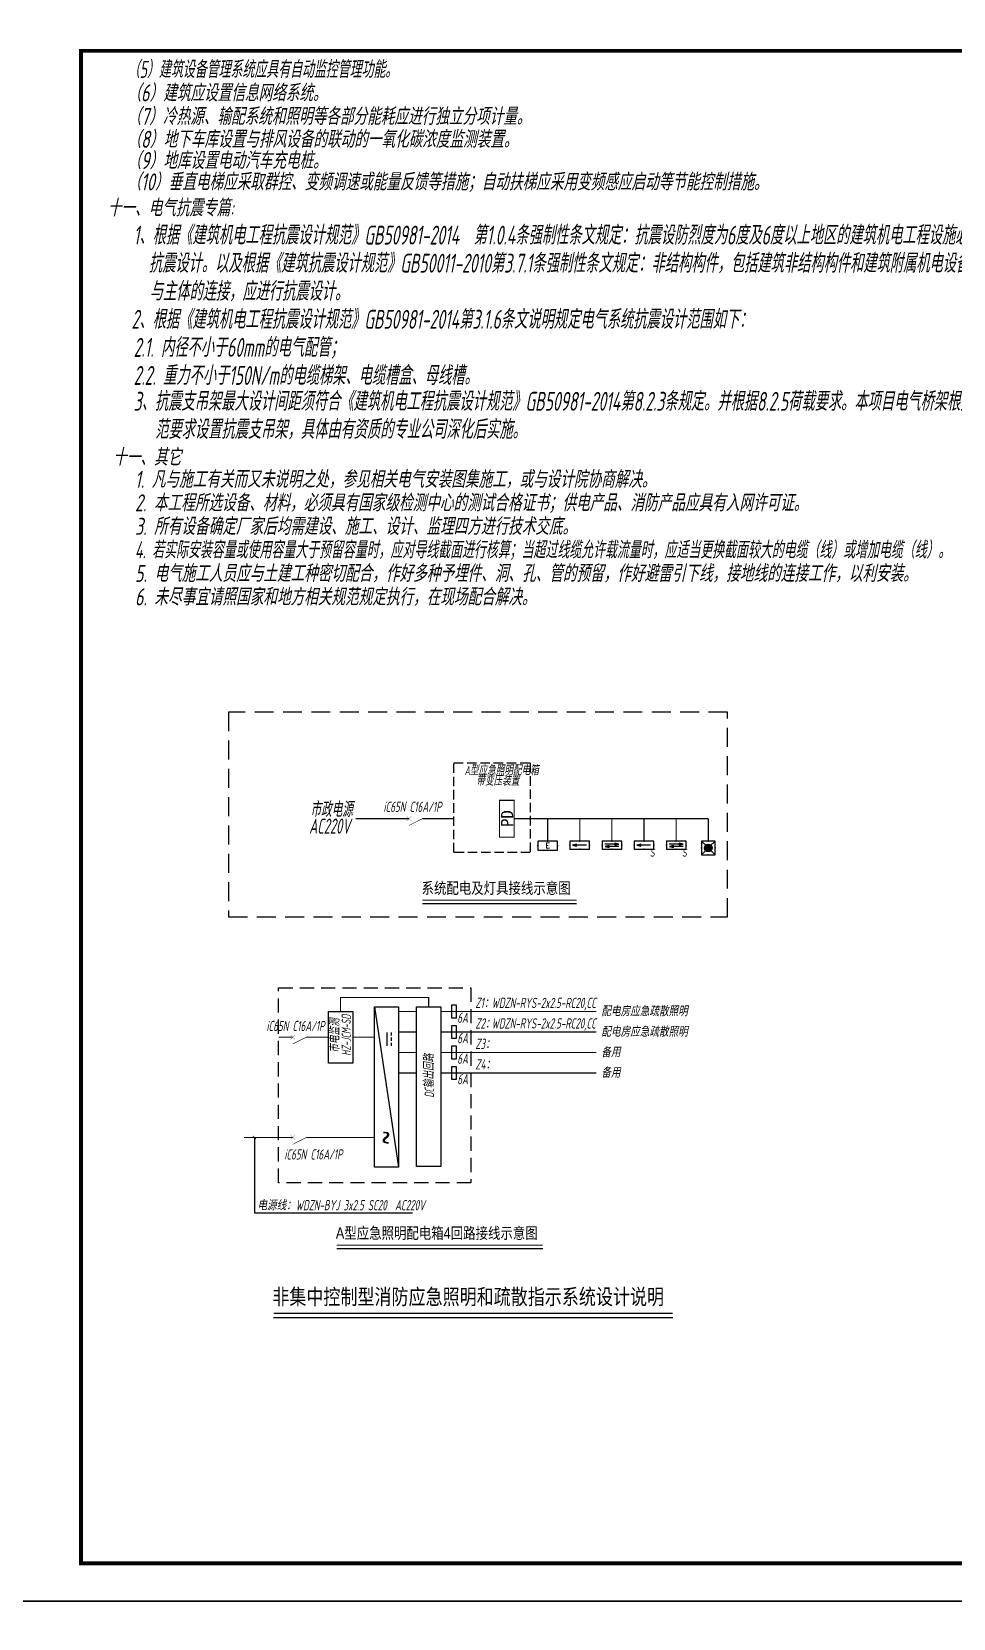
# Model space of a CAD drawing. Extents: x -24105 to 1725648, y 165513 to 982828.
# Drawn here: x 37331 to 61699, y 378152 to 420106 of the extents above; entities that cross this region are included whole.
import ezdxf
from ezdxf.enums import TextEntityAlignment as Align

# ---------------------------------------------------------------- set-up
doc = ezdxf.new("R2010")
doc.units = 0
doc.header["$LTSCALE"] = 1000
doc.header["$MEASUREMENT"] = 0
for name, pattern in [('DASH', [0.35, 0.25, -0.1]), ('DASH4', [0.1875, 0.125, -0.0625]), ('DASHDOT', [1, 0.5, -0.25, 0, -0.25]), ('DASHED', [0.75, 0.5, -0.25])]:
    doc.linetypes.add(name, pattern=pattern)
for name, color, linetype in [('!!电气', 1, 'Continuous'), ('DIM-照明', 3, 'Continuous'), ('ECS', 7, 'Continuous'), ('EQUIP-照明', 3, 'Continuous'), ('图框', 140, 'Continuous'), ('电气文字标注', 6, 'Continuous')]:
    doc.layers.add(name, color=color, linetype=linetype)
doc.styles.add('_TEL_DIM', font='SIMPLEX', dxfattribs={"width": 0.8, "height": 3.5, "bigfont": 'HZTXT'})
doc.styles.add('CCDI_T0G_01', font='arial.ttf')
doc.styles.add('FFDI-TEXT', font='gbeitc.shx', dxfattribs={"width": 0.8, "height": 4.5, "bigfont": 'hztxt.shx'})
doc.styles.add('HZ', font='rs.shx', dxfattribs={"width": 0.8, "bigfont": 'hztxt.shx'})
doc.styles.add('HZTXT', font='gbeitc.shx', dxfattribs={"width": 0.8, "height": 400, "bigfont": 'hztxt.shx'})
doc.styles.add('宋体', font='', dxfattribs={"height": 50})
doc.styles.get('宋体').set_extended_font_data('SimSun')

# ---------------------------------------------------------------- blocks, each defined once
blk = doc.blocks.new('1107AA')
at = {"color": 3, "linetype": 'Continuous'}
for points, const_width in [([(0, -7.5), (-3.79, 0)], 0.3), ([(-1.25, 1.25), (1.25, -1.25)], 0.1), ([(1.25, 1.25), (-1.25, -1.25)], 0.1)]:
    blk.add_lwpolyline(points, dxfattribs=dict(at, const_width=const_width))
blk = doc.blocks.new('$equip$00002534')
for p, q in [((-0.72, 0.66), (-0.72, 0)), ((0.72, 0.66), (-0.72, 0.66)), ((-0.72, 0), (0.72, 0)), ((0.72, 0), (0.72, 0.66))]:
    blk.add_line(p, q)
at = {"const_width": 0.04}
blk.add_lwpolyline([(-0.72, 0.66), (-0.72, 0), (0.72, 0), (0.72, 0.66), (-0.72, 0.66), (-0.72, 0)], dxfattribs=at)
for p in [(-0.72, 0.33), (0, 0.66), (0, 0), (0.72, 0.33)]:
    blk.add_point(p)
at = {"color": 7, "style": '_TEL_DIM'}
blk.add_attdef('$TEXT$', text='', height=0.4, dxfattribs=at).set_placement((0, 0.33), align=Align.MIDDLE_CENTER)
at = {"color": 7, "style": '_TEL_DIM', "flags": 1}
blk.add_attdef('A', text='', height=0.00002, dxfattribs=at).set_placement((0, 0), align=Align.MIDDLE_CENTER)
blk = doc.blocks.new('$equip$00002540')
blk.add_hatch(color=256).paths.add_polyline_path([(0.24, 0.37), (0.24, 0.23), (0.53, 0.3)])
for p, q in [((-0.72, 0.6), (-0.72, 0)), ((0.72, 0.6), (-0.72, 0.6)), ((-0.72, 0), (0.72, 0)), ((0.24, 0.37), (0.24, 0.23)), ((0.53, 0.3), (0.24, 0.37)), ((0.24, 0.23), (0.53, 0.3)), ((0.72, 0), (0.72, 0.6))]:
    blk.add_line(p, q)
at = {"color": 7}
blk.add_line((-0.48, 0.3), (0.48, 0.3), dxfattribs=at)
at = {"const_width": 0.04}
blk.add_lwpolyline([(-0.72, 0.6), (-0.72, 0), (0.72, 0), (0.72, 0.6), (-0.72, 0.6), (-0.72, 0)], dxfattribs=at)
for p in [(-0.72, 0.3), (0, 0.6), (0, 0), (0.72, 0.3)]:
    blk.add_point(p)
at = {"color": 7, "style": '_TEL_DIM', "flags": 1}
blk.add_attdef('A', text='', height=0.00002, dxfattribs=at).set_placement((0, 0), align=Align.MIDDLE_CENTER)
blk = doc.blocks.new('$equip$00002542')
h = blk.add_hatch(color=256)
h.paths.add_polyline_path([(-0.21, 0.29), (-0.5, 0.22), (-0.21, 0.22)])
h.paths.add_polyline_path([(-0.21, 0.22), (-0.5, 0.22), (-0.21, 0.15)])
h.paths.add_polyline_path([(0.21, 0.47), (0.21, 0.33), (0.5, 0.4)])
for p, q in [((-0.72, 0.6), (-0.72, 0)), ((0.72, 0.6), (-0.72, 0.6)), ((-0.72, 0), (0.72, 0)), ((-0.21, 0.29), (-0.5, 0.22)), ((-0.5, 0.22), (-0.21, 0.15)), ((-0.21, 0.15), (-0.21, 0.29)), ((0.21, 0.47), (0.21, 0.33)), ((0.5, 0.4), (0.21, 0.47)), ((0.21, 0.33), (0.5, 0.4)), ((0.72, 0), (0.72, 0.6))]:
    blk.add_line(p, q)
at = {"color": 7}
for p, q in [((-0.51, 0.4), (0.45, 0.4)), ((-0.5, 0.22), (0.51, 0.22))]:
    blk.add_line(p, q, dxfattribs=at)
at = {"const_width": 0.04}
blk.add_lwpolyline([(-0.72, 0.6), (-0.72, 0), (0.72, 0), (0.72, 0.6), (-0.72, 0.6), (-0.72, 0)], dxfattribs=at)
for p in [(-0.72, 0.3), (0, 0.6), (0, 0), (0.72, 0.3)]:
    blk.add_point(p)
at = {"color": 7, "style": '_TEL_DIM', "flags": 1}
blk.add_attdef('A', text='', height=0.00002, dxfattribs=at).set_placement((0, 0), align=Align.MIDDLE_CENTER)
blk = doc.blocks.new('$equip$00002604')
blk.add_hatch(color=256).paths.add_polyline_path([(0.27, 0.5, 1), (-0.27, 0.5, 1)])
for p, q in [((-0.43, 0.93), (-0.19, 0.69)), ((-0.43, 0.07), (-0.19, 0.31)), ((0.19, 0.69), (0.43, 0.93)), ((0.19, 0.31), (0.43, 0.07))]:
    blk.add_line(p, q)
at = {"const_width": 0.04}
blk.add_lwpolyline([(-0.5, 1), (-0.5, 0), (0.5, 0), (0.5, 1), (-0.5, 1), (-0.5, 0)], dxfattribs=at)
blk.add_lwpolyline([(-0.5, 1), (-0.5, 0), (0.5, 0), (0.5, 1)], close=True)
blk.add_circle((0, 0.5), 0.275)
for p in [(-0.5, 0.5), (0, 1), (0, 0), (0.5, 0.5)]:
    blk.add_point(p)
at = {"color": 7, "style": '_TEL_DIM', "flags": 1}
blk.add_attdef('A', text='', height=0.000025, dxfattribs=at).set_placement((0, 0), align=Align.MIDDLE_CENTER)

msp = doc.modelspace()

# ---------------------------------------------------------------- linework, layer by layer
at = {"layer": '!!电气'}
for points in [[(48438, 394370), (48553, 394370), (48553, 394021), (48438, 394021)], [(48438, 393829), (48553, 393829), (48553, 393479), (48438, 393479)], [(48438, 393287), (48553, 393287), (48553, 392938), (48438, 392938)], [(48438, 392745), (48553, 392745), (48553, 392396), (48438, 392396)]]:
    msp.add_lwpolyline(points, close=True, dxfattribs=at)
for p, q in [((43222, 390864), (43222, 388876)), ((43222, 388876), (47400, 388876))]:
    msp.add_line(p, q)
at = {"linetype": 'DASH'}
msp.add_lwpolyline([(48494, 400769), (50514, 400769), (50514, 398405), (48494, 398405)], close=True, dxfattribs=at)
at = {"const_width": 15}
msp.add_lwpolyline([(43180, 390907), (43265, 390821)], dxfattribs=at)
at = {"layer": 'DIM-照明'}
for p, q in [((47664, 397057), (51739, 397057)), ((45397, 387934), (50845, 387934)), ((43726, 386102), (54280, 386102))]:
    msp.add_line(p, q, dxfattribs=at)
at = {"layer": 'DIM-照明', "color": 253, "linetype": 'DASHED'}
msp.add_lwpolyline([(42534, 396698), (55727, 396698), (55727, 402114), (42534, 402114)], close=True, dxfattribs=at)
at = {"layer": 'DIM-照明', "color": 3, "linetype": 'Continuous', "const_width": 30.1}
msp.add_lwpolyline([(49699, 398808), (49699, 399783), (50089, 399783), (50089, 398808)], close=True, dxfattribs=at)
for points in [[(45901, 399296), (47305, 399296)], [(47660, 399296), (48494, 399296)], [(47508, 394196), (47032, 394196)], [(44234, 393518), (43859, 393518)], [(45178, 393518), (44589, 393518)], [(45819, 393518), (46391, 393518)], [(47508, 393654), (47032, 393654)], [(47508, 393112), (47032, 393112)], [(47508, 392571), (47032, 392571)], [(44232, 390864), (42944, 390864)], [(44589, 390864), (46391, 390864)]]:
    msp.add_lwpolyline(points, dxfattribs=at)
at = {"layer": 'DIM-照明', "color": 3, "linetype": 'DASH', "const_width": 30.1}
for points in [[(50089, 399296), (55222, 399296)], [(50974, 398704), (50974, 399296)], [(51824, 398704), (51824, 399296)], [(52673, 398704), (52673, 399296)], [(53523, 398704), (53523, 399296)], [(54373, 398704), (54373, 399296)], [(55222, 398704), (55222, 399296)], [(48149, 394196), (52262, 394196)], [(48149, 393654), (52262, 393654)], [(48149, 393112), (52262, 393112)], [(48149, 392571), (52262, 392571)]]:
    msp.add_lwpolyline(points, dxfattribs=at)
at = {"layer": 'DIM-照明'}
for points, const_width in [([(47664, 397140), (51739, 397140)], 30.1), ([(45397, 388017), (50845, 388017)], 30.1), ([(43726, 386215), (54280, 386215)], 41.3)]:
    msp.add_lwpolyline(points, dxfattribs=dict(at, const_width=const_width))
at = {"layer": 'DIM-照明', "color": 3, "linetype": 'DASH4', "ltscale": 3}
msp.add_lwpolyline([(48945, 389669), (43859, 389669), (43859, 394825), (48945, 394825)], close=True, dxfattribs=at)
at = {"layer": 'DIM-照明', "color": 3, "linetype": 'DASHDOT', "const_width": 30.1}
for points in [[(45498, 394318), (45498, 394567), (47828, 394567), (47828, 394318)], [(45498, 394440), (45498, 394201)]]:
    msp.add_lwpolyline(points, dxfattribs=at)
at = {"layer": 'EQUIP-照明', "color": 4, "linetype": 'Continuous'}
msp.add_line((46391, 394318), (47032, 390085), dxfattribs=at)
at = {"layer": 'EQUIP-照明', "color": 3, "linetype": 'Continuous'}
for p, q in [((46733, 393288), (46733, 393643)), ((46842, 393560), (46842, 393643)), ((46842, 393424), (46842, 393507)), ((46842, 393288), (46842, 393370))]:
    msp.add_line(p, q, dxfattribs=at)
at = {"layer": 'EQUIP-照明', "color": 4, "linetype": 'Continuous'}
for points in [[(45178, 394201), (45819, 394201), (45819, 392835), (45178, 392835)], [(46391, 394318), (47032, 394318), (47032, 390085), (46391, 390085)], [(47508, 394318), (48149, 394318), (48149, 390102), (47508, 390102)]]:
    msp.add_lwpolyline(points, close=True, dxfattribs=at)
at = {"layer": '图框'}
for points in [[(36135, 420558), (95535, 420558), (95535, 378604), (36135, 378604)], [(36135, 378604), (95535, 378604), (95535, 336650), (36135, 336650)]]:
    msp.add_lwpolyline(points, close=True, dxfattribs=at)
at = {"layer": '图框', "const_width": 100}
msp.add_lwpolyline([(38635, 379604), (94535, 379604), (94535, 419604), (38635, 419604)], close=True, dxfattribs=at)

# ---------------------------------------------------------------- block references
at = {"layer": 'DIM-照明', "linetype": 'Continuous', "xscale": 47.33656196673473, "yscale": 47.33656196673473, "zscale": 47.33656196673473, "rotation": 90}
for p in [(47305, 399296), (44234, 393518), (44234, 390864)]:
    msp.add_blockref('1107AA', p, dxfattribs=at)
at = {"layer": 'EQUIP-照明'}
ref = msp.add_blockref('$equip$00002534', (50974, 398704), dxfattribs=dict(at, xscale=361.1111111104256, yscale=361.1111111104256, zscale=361.1111111104256, rotation=180))
ref.add_attrib('$TEXT$', 'E', dxfattribs={"layer": '0', "color": 7, "height": 144, "style": '_TEL_DIM'}).set_placement((50974, 398585), align=Align.MIDDLE_CENTER)
at = {"layer": 'EQUIP-照明', "xscale": 361.1111111104256, "yscale": 361.1111111104256, "zscale": 361.1111111104256, "rotation": 180}
for name, p in [('$equip$00002540', (51824, 398704)), ('$equip$00002542', (52673, 398704)), ('$equip$00002540', (53523, 398704)), ('$equip$00002542', (54373, 398704)), ('$equip$00002604', (55222, 398704))]:
    msp.add_blockref(name, p, dxfattribs=at)

# ---------------------------------------------------------------- texts
at = {"color": 0, "style": 'HZTXT', "width": 0.7}
for s, p in [('1、根据《建筑机电工程抗震设计规范》GB50981-2014  第1.0.4条强制性条文规定：抗震设防烈度为6度及6度以上地区的建筑机电工程设施必进行', (40024, 414478)), ('抗震设计。以及根据《建筑抗震设计规范》GB50011-2010第3.7.1条强制性条文规定：非结构构件，包括建筑非结构构件和建筑附属机电设备自身及其', (40424, 413736)), ('与主体的连接，应进行抗震设计。', (40447, 412993)), ('2、根据《建筑机电工程抗震设计规范》GB50981-2014第3.1.6条文说明规定电气系统抗震设计范围如下：  ', (39969, 412251)), ('2.1. 内径不小于60mm的电气配管；', (40025, 411509)), ('2.2. 重力不小于150N/m的电缆梯架、电缆槽盒、母线槽。', (40025, 410767)), ('3、抗震支吊架最大设计间距须符合《建筑机电工程抗震设计规范》GB50981-2014第8.2.3条规定。并根据8.2.5荷载要求。本项目电气桥架根据规', (40025, 410083)), ('范要求设置抗震支吊架，具体由有资质的专业公司深化后实施。 ', (40591, 409341))]:
    msp.add_text(s, height=500, dxfattribs=at).set_placement(p)
at = {"layer": 'DIM-照明', "color": 7, "linetype": 'Continuous', "style": 'FFDI-TEXT'}
for s, width, p in [('（5）建筑设备管理系统应具有自动监控管理功能。', 0.7, (39867, 418886)), ('（6）建筑应设置信息网络系统。', 0.8, (39860, 418264)), ('（7）冷热源、输配系统和照明等各部分能耗应进行独立分项计量。', 0.8, (39860, 417642)), ('（8）地下车库设置与排风设备的联动的一氧化碳浓度监测装置。', 0.8, (39860, 417037)), ('（9）地库设置电动汽车充电桩。', 0.8, (39860, 416476)), ('（10）垂直电梯应采取群控、变频调速或能量反馈等措施；自动扶梯应采用变频感应启动等节能控制措施。', 0.8, (39860, 415911)), ('十一、电气抗震专篇:', 0.8, (39335, 415224)), ('十一、其它', 0.8, (39480, 408631)), ('1. 凡与施工有关而又未说明之处，参见相关电气安装图集施工，或与设计院协商解决。', 0.8, (40061, 408045)), ('2. 本工程所选设备、材料，必须具有国家级检测中心的测试合格证书；供电产品、消防产品应具有入网许可证。', 0.8, (40061, 407423)), ('3. 所有设备确定厂家后均需建设、施工、设计、监理四方进行技术交底。', 0.8, (40061, 406801)), ('4. 若实际安装容量或使用容量大于预留容量时，应对导线截面进行核算；当超过线缆允许载流量时，应适当更换截面较大的电缆（线）或增加电缆（线）。', 0.7, (40061, 406179)), ('5. 电气施工人员应与土建工种密切配合，作好多种予埋件、洞、孔、管的预留，作好避雷引下线，接地线的连接工作，以利安装。', 0.8, (40061, 405557)), ('6. 未尽事宜请照国家和地方相关规范规定执行，在现场配合解决。', 0.8, (40061, 404935))]:
    msp.add_text(s, height=450, dxfattribs=dict(at, width=width)).set_placement(p)
at = {"layer": 'DIM-照明', "style": 'HZTXT', "width": 0.7}
for s, height, p in [('A型应急照明配电箱', 240.7, (48777, 400448)), ('带变压装置', 240.7, (49087, 400172)), ('市政电源', 400, (44698, 399342)), ('AC220V', 400, (44666, 398899))]:
    msp.add_text(s, height=height, dxfattribs=at).set_placement(p)
at = {"layer": 'DIM-照明', "color": 7, "linetype": 'Continuous', "style": 'FFDI-TEXT', "width": 0.75}
for s, height, p in [('iC65N C16A/1P', 270.83, (46632, 399475)), ('S', 211, (53676, 398292)), ('S', 211, (54525, 398292)), ('Z1：', 270.8, (49062, 394289)), ('WDZN-RYS-2x2.5-RC20,CC', 270.83, (49491, 394289)), ('配电房应急疏散照明', 270.8, (52391, 394072)), ('iC65N C16A/1P', 270.83, (43537, 393679)), ('6A', 270.8, (48584, 393898)), ('Z2：', 270.8, (49062, 393747)), ('WDZN-RYS-2x2.5-RC20,CC', 270.83, (49491, 393747)), ('6A', 270.8, (48584, 393356)), ('配电房应急疏散照明', 270.8, (52391, 393530)), ('Z3：', 270.8, (49062, 393206)), ('备用', 270.8, (52391, 392989)), ('6A', 270.8, (48584, 392814)), ('Z4：', 270.8, (49062, 392664)), ('备用', 270.8, (52391, 392447)), ('6A', 270.8, (48584, 392273)), ('iC65N C16A/1P', 270.83, (44011, 390283)), ('电源线：WDZN-BYJ 3x2.5 SC20  AC220V', 270.83, (43296, 388940))]:
    msp.add_text(s, height=height, rotation=0, dxfattribs=at).set_placement(p)
at = {"layer": 'DIM-照明', "style": 'HZTXT', "width": 0.7}
for s, p in [('HZ-JCM-SD', (45768, 393028)), ('市电监测', (45470, 393105)), ('DC输出回路', (47964, 391921))]:
    msp.add_text(s, height=240.7, rotation=90, dxfattribs=at).set_placement(p)
at = {"layer": 'ECS', "color": 7, "style": 'CCDI_T0G_01', "width": 0.8}
for s, height, p in [('系统配电及灯具接线示意图', 300.93, (47640, 397311)), ('A型应急照明配电箱4回路接线示意图', 300.93, (45373, 388188)), ('非集中控制型消防应急照明和疏散指示系统设计说明', 412.7, (43693, 386449))]:
    msp.add_text(s, height=height, dxfattribs=at).set_placement(p)
at = {"layer": 'EQUIP-照明', "color": 4, "style": 'HZ', "width": 0.75}
msp.add_text('~', height=481, rotation=90, dxfattribs=at).set_placement((46904, 390677))
at = {"layer": '电气文字标注', "color": 7, "style": '宋体'}
msp.add_text('PD', height=325, rotation=90, dxfattribs=at).set_placement((50063, 399078))

doc.saveas('drawing.dxf')
